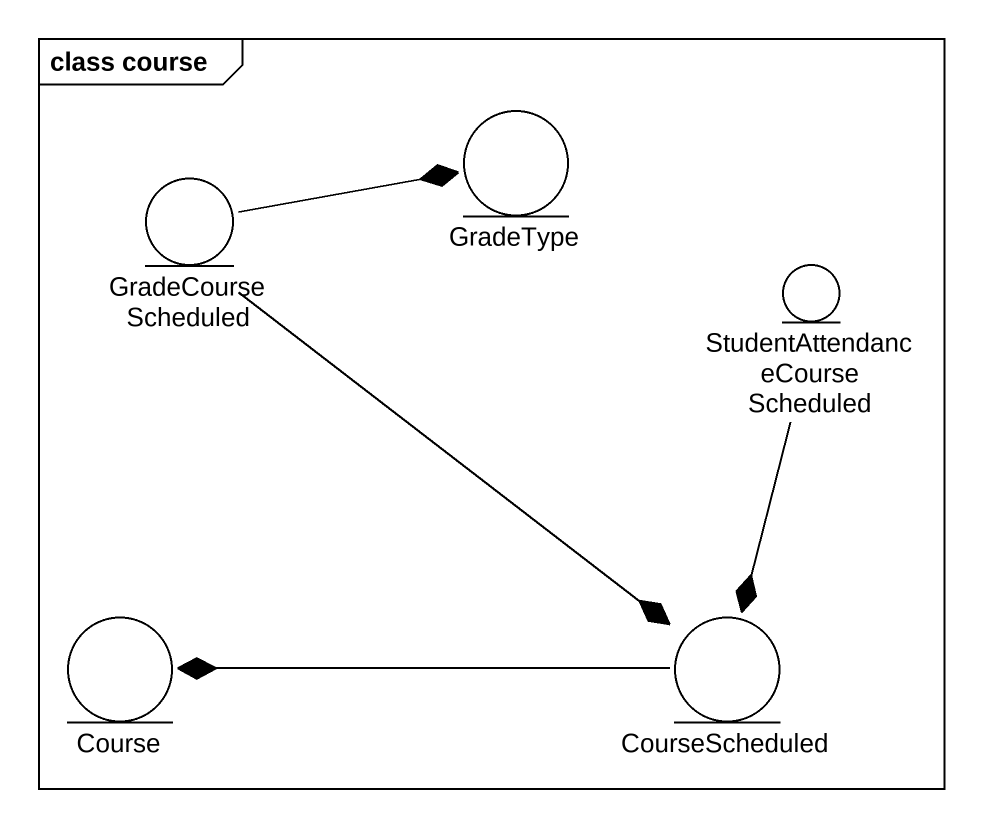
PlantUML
@startuml
mainframe class course
entity GradeCourseScheduled
entity GradeType
entity "StudentAttendanceCourseScheduled" as StudentAttendanceCourseSched
entity Course
entity CourseScheduled
GradeCourseScheduled -right-* GradeType
GradeCourseScheduled --* CourseScheduled
StudentAttendanceCourseSched --* CourseScheduled
CourseScheduled -left-* Course
@enduml
